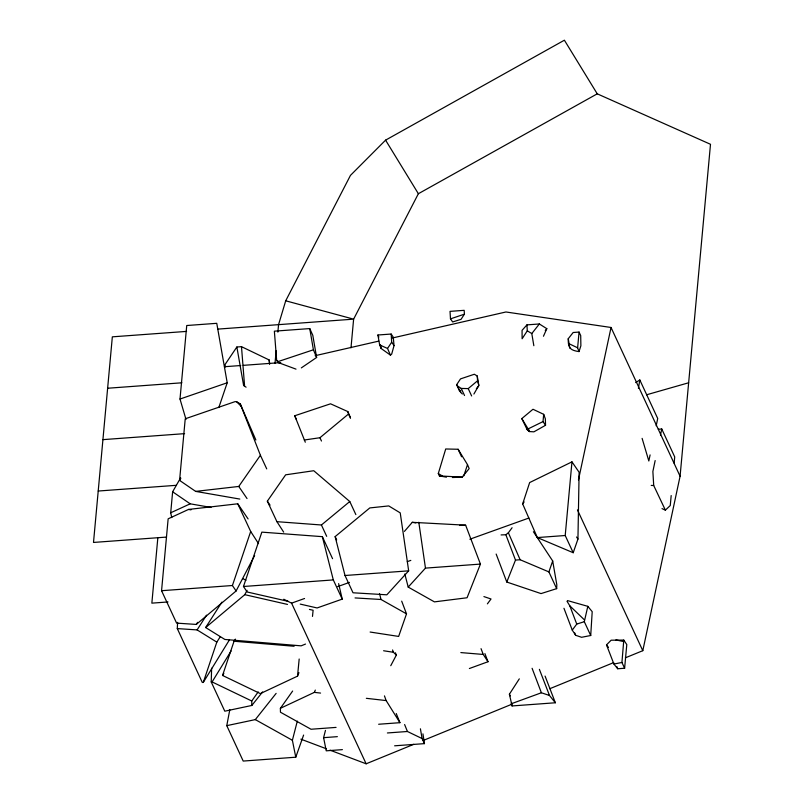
<?xml version="1.0" encoding="UTF-8"?>
<svg xmlns="http://www.w3.org/2000/svg" width="804" height="804" viewBox="0 0 804 804"><rect width="100%" height="100%" fill="white"/><g stroke="black" fill="none" stroke-linecap="round" stroke-linejoin="round"><path stroke-width="1.21" d="M577.945 539.082L579.111 472.27L571.966 461.858L529.655 482.561L522.66 503.917L537.343 537.564L573.202 552.72L577.945 539.082L576.558 536.992M262.596 691.902L251.833 705.46L224.788 711.188L211.221 681.943L211.633 668.224M462.36 394L460.591 392.312L460.662 390.332M496.158 554.056L506.791 582.036L541.032 593.593L556.659 588.649L556.82 584.82L552.69 560.971L533.394 531.705M563.956 608.286L572.257 630.115L575.634 635.281L581.593 637.291L590.719 635.502L584.307 621.693L587.814 606.337L567.594 600.608M229.351 639.994L203.261 682.445L202.296 682.455L177.292 628.587L177.594 622.396M590.719 635.502L592.206 611.673L587.814 606.337M624.618 668.245L621.934 662.466L623.783 640.084L611.14 640.205L606.507 644.878L613.914 664.044L617.703 668.757L624.618 668.245L626.788 644.577L623.783 640.084M157.845 537.725L151.855 603.141L168.006 601.955M254.617 555.574L236.105 590.98L196.276 624.427L176.609 623.12L161.564 590.709L168.147 518.821L188.518 509.445L237.753 503.796L248.094 518.922M185.995 419.427L180.006 399.035L186.739 325.519L216.758 323.319L227.21 382.774L218.819 407.548M171.744 517.585L170.709 512.781L172.629 491.787L180.598 477.898M239.813 499.073L195.653 491.395L179.583 480.39L185.232 418.794L235.11 401.618L236.597 401.719L240.245 403.869L255.863 439.999M275.018 363.277L276.164 350.815M277.872 332.132L278.556 324.655L285.711 300.796L350.464 175.383L385.578 140.147L564.388 40.2L597.241 93.827L710.495 144.288L680.083 476.229L642.798 650.687L625.361 657.823M350.996 347.81L353.619 319.148L418.371 193.724L597.241 93.827M545.544 425.276L543.022 421.597L543.685 414.341L532.982 409.256L521.816 418.593L527.082 429.507L529.233 431.557L533.916 431.828L545.544 425.276L545.353 418.834L543.685 414.341M579.031 351.589L577.624 347.8L579.061 332.072L573.151 332.504L568.257 338.715C568.056 347.489 569.694 350.323 579.031 351.589L580.88 345.75L580.709 335.6L579.061 332.072M573.202 552.72L565.212 535.514L571.966 461.858M671.179 495.555L670.265 505.535L665.38 510.148L662.014 508.61M674.144 463.144L674.717 456.913L661.752 428.994L658.325 429.256M235.391 639.13L234.044 641.23L222.547 675.46L260.335 693.611L297.53 676.144L299.178 659.009M312.485 616.417L313.108 610.266L309.439 609.422M638.406 388.322L639.823 379.96L635.683 382.583M303.611 735.067L295.772 757.207L243.21 761.066L226.768 725.65L229.813 709.671M650.094 454.913L648.828 460.983L642.115 438.371M656.185 425.778L657.712 418.492L639.823 379.96M655.159 460.571L652.878 471.496L653.702 485.485L665.38 510.148M660.486 435.064L661.752 428.994M578.448 479.988L611.04 327.479L505.937 311.982L392.201 338.042M295.772 757.207L292.385 740.273L297.319 721.098M342.393 749.64L326.233 750.825L323.6 737.67L325.469 730.404M473.898 394.04L478.822 385.397L477.244 376.011L474.34 374.252L460.501 378.895L456.722 384.603L460.591 392.312M394.04 345.589L391.669 354.152L390.453 355.127L381.136 348.484L379.639 344.906L377.93 335.007L391.176 334.042L393.256 337.157L394.04 345.589L391.679 342.202L391.176 334.042M446.441 477.164L439.406 475.918L438.301 473.536L445.717 448.974L458.119 449.265L467.496 464.632L469.174 468.591L462.179 477.144L452.401 477.526M463.818 475.847L467.496 464.632M203.261 682.445L216.819 642.125L220.175 636.858M236.105 590.98L232.416 585.513L250.687 531.484L237.753 503.796M288.174 601.352L247.19 591.995L243.471 586.498L261.853 532.137L322.344 536.66L332.565 558.679M401.688 601.151L406.512 613.844L398.643 636.426L370.121 632.034M556.659 588.649L548.891 571.905L552.69 560.971M404.412 531.404L412.291 522.319L465.637 525.183L480.43 564.086L467.064 597.764L434.431 601.874L408.201 587.091L404.814 573.966M506.791 582.036L515.495 560.086L505.857 534.74L501.063 534.931M297.53 676.144L298.957 672.667M336.062 727.399L311.017 729.248L280.455 712.213L280.385 708.324L314.364 692.365L315.309 690.083M543.464 336.243L546.81 328.675L539.353 323.972L526.942 324.876L522.067 330.343L522.118 338.755L527.293 330.816L526.942 324.876M305.5 644.064L301.128 645.843L224.879 639.461L205.653 627.542L244.798 594.669L247.069 590.327M390.754 665.702L396.332 655.139L395.437 652.788M179.583 480.39L180.789 478.279M211.221 681.943L212.085 681.933L231.09 650.999M222.547 675.46L223.844 673.34M196.276 624.427L197.613 622.336M177.292 628.587L197.101 629.904L206.507 615.181M205.653 627.542L221.874 602.136M545.072 676.084L555.353 702.766L512.068 705.942L509.404 694.194L519.314 678.847M464.41 314.183L461.064 319.319L452.652 321.962L450.481 318.856L450.029 311.369L464.179 310.334L464.41 314.183L450.481 318.856M390.453 355.127L387.528 348.464L391.679 342.202M269.642 364.272L269.179 359.971L241.491 346.665L236.858 347.006L225.08 364.483L225.351 366.966M195.653 491.395L238.758 486.45L260.406 455.275L240.245 403.869M283.681 532.137L276.918 521.675L267.34 501.183L285.651 474.822L313.751 470.722L349.78 501.525L355.85 514.59M251.833 705.46L251.752 700.998L258.215 691.872M280.385 708.324L292.646 691.028M522.66 503.917L524.118 501.937M505.857 534.74L508.369 532.771L512.088 527.736M487.395 603.854L491.023 598.99L483.907 596.588M572.257 630.115L576.749 624.085L584.307 621.693M533.836 345.71L531.796 333.559L539.353 323.972M545.283 330.615L546.81 328.675M226.768 725.65L255.31 719.61L276.134 693.38M476.38 388.644L478.631 386.101M408.663 570.84L386.835 594.809L353.016 592.779L345.006 575.503L335.137 536.61L369.8 507.927L388.734 505.917L400.231 512.882L408.663 570.84L345.006 575.503M408.201 587.091L425.467 568.116L480.43 564.086M457.004 385.618L461.245 388.432L468.219 388.593L477.576 380.774L477.244 376.011M304.264 440.009L319.942 437.728L348.504 414.02L347.83 411.588L330.555 403.809L294.746 415.758L305.289 442.22M276.918 521.675L321.419 524.992L349.78 501.525M301.329 367.89L316.625 357.468L312.796 335.288L309.751 328.575L274.365 331.168L276.666 360.504L278.958 362.825L296.003 369.136M521.816 418.593L528.107 428.904L543.022 421.597M170.709 512.781L190.196 503.817L211.05 507.445M330.012 750.162L366.142 763.8L413.799 744.313M423.105 740.514L511.444 704.394M549.805 688.706L613.733 662.576M469.375 668.526L487.998 661.732L484.902 653.592M511.083 703.832L541.394 692.767L549.494 695.49L555.353 702.766M283.792 599.241L291.571 603.151L304.555 598.498M337.62 586.639L349.428 582.408M407.276 561.654L410.824 560.378M469.848 539.213L528.881 518.037M338.625 583.624L342.233 599.121L317.108 607.955L300.234 604.106M180.006 399.035L227.21 382.774M276.666 360.504L278.345 361.498L313.409 349.8L309.751 328.575M646.577 394.784L688.646 382.774M315.158 355.69L378.754 341.117M613.914 664.044L621.934 662.466M186.578 331.399L112.339 336.836L93.505 542.439L166.539 537.082M217.572 329.127L353.619 319.148L285.711 300.796M224.467 366.724L240.738 365.529M243.24 365.348L280.767 362.594M107.635 388.242L181.875 382.794M102.922 439.637L184.588 433.647M98.219 491.033L176.166 485.325M537.343 537.564L565.212 535.514M515.495 560.086L520.138 559.745L548.891 571.905M161.564 590.709L232.416 585.513M243.471 586.498L333.308 579.915L342.233 599.121M378.644 724.253L399.93 722.685L396.241 713.52M323.6 737.67L337.358 736.655M387.397 732.967L407.417 731.489L422.1 738.564L424.472 743.63L394.623 745.81M459.506 525.424L465.637 525.183M439.406 475.918L462.179 477.144M651.23 485.425L653.702 485.485M355.056 597.925L381.036 599.493L406.512 613.844M246.074 387.176L243.642 385.578L236.858 347.006M460.843 652.587L483.244 654.446L487.998 661.732M234.044 641.23L294.103 646.255M314.364 692.365L320.555 693.078M366.343 698.314L386.151 700.575L399.93 722.685M383.598 650.758L393.437 652.275L396.332 655.139M188.518 509.445L190.97 509.867M412.291 522.319L415.899 522.952M615.914 639.914L623.251 641.491M244.798 594.669L287.49 604.417M527.082 429.507L529.364 430.281M300.877 739.157L326.514 748.836M379.639 344.906L387.528 348.464M568.589 343.509L577.624 347.8M212.085 681.933L251.752 700.998M242.647 578.568L245.984 580.247M255.31 719.61L292.385 740.273M438.301 473.536L442.19 475.888M527.293 330.816L531.796 333.559M197.101 629.904L216.819 642.125M172.629 491.787L190.196 503.817M566.971 601.201L569.805 605.824L584.387 619.844M236.597 401.719L241.552 406.734M606.507 644.878L608.487 647.421M267.34 501.183L270.064 505.163M238.758 486.45L247.029 498.55M250.687 531.484L258.516 543.594M385.578 140.147L418.371 193.724M509.404 694.194L510.218 695.932M611.04 327.479L680.083 476.229M577.443 509.897L642.798 650.687M468.219 388.593L471.636 395.96M461.245 388.432L464.531 395.518M458.119 449.265L461.586 456.752M348.504 414.02L350.504 418.331M319.942 437.728L321.469 441.024M335.137 536.61L336.655 539.896M321.419 524.992L326.685 536.338M260.406 455.275L266.727 468.893M291.571 603.151L366.142 763.8M278.345 361.498L278.958 362.825M294.746 415.758L296.334 419.356M377.93 335.007L378.875 337.097M456.722 384.603L459.496 390.985M347.83 411.588L350.293 417.196M508.369 532.771L520.138 559.745M528.107 428.904L529.233 431.557M313.409 349.8L316.625 357.468M404.613 724.535L407.417 731.489M539.384 669.34L549.494 695.49M616.849 666.546L617.703 668.757M569.805 605.824L576.749 624.085M574.739 632.939L575.634 635.281M532.097 668.305L541.394 692.767M481.043 648.667L483.244 654.446M392.553 649.964L393.437 652.275M384.453 695.882L386.151 700.575M477.576 380.774L478.822 385.397M379.498 593.533L381.036 599.493M322.344 536.66L333.308 579.915M380.543 345.037L381.136 348.484M420.412 728.806L422.1 738.564M568.257 338.715L569.845 348.162M511.525 702.515L512.068 705.942M422.934 733.861L424.472 743.63M418.804 522.258L425.467 568.116M269.179 359.971L269.571 363.679M241.491 346.665L244.557 385.639"/></g></svg>
